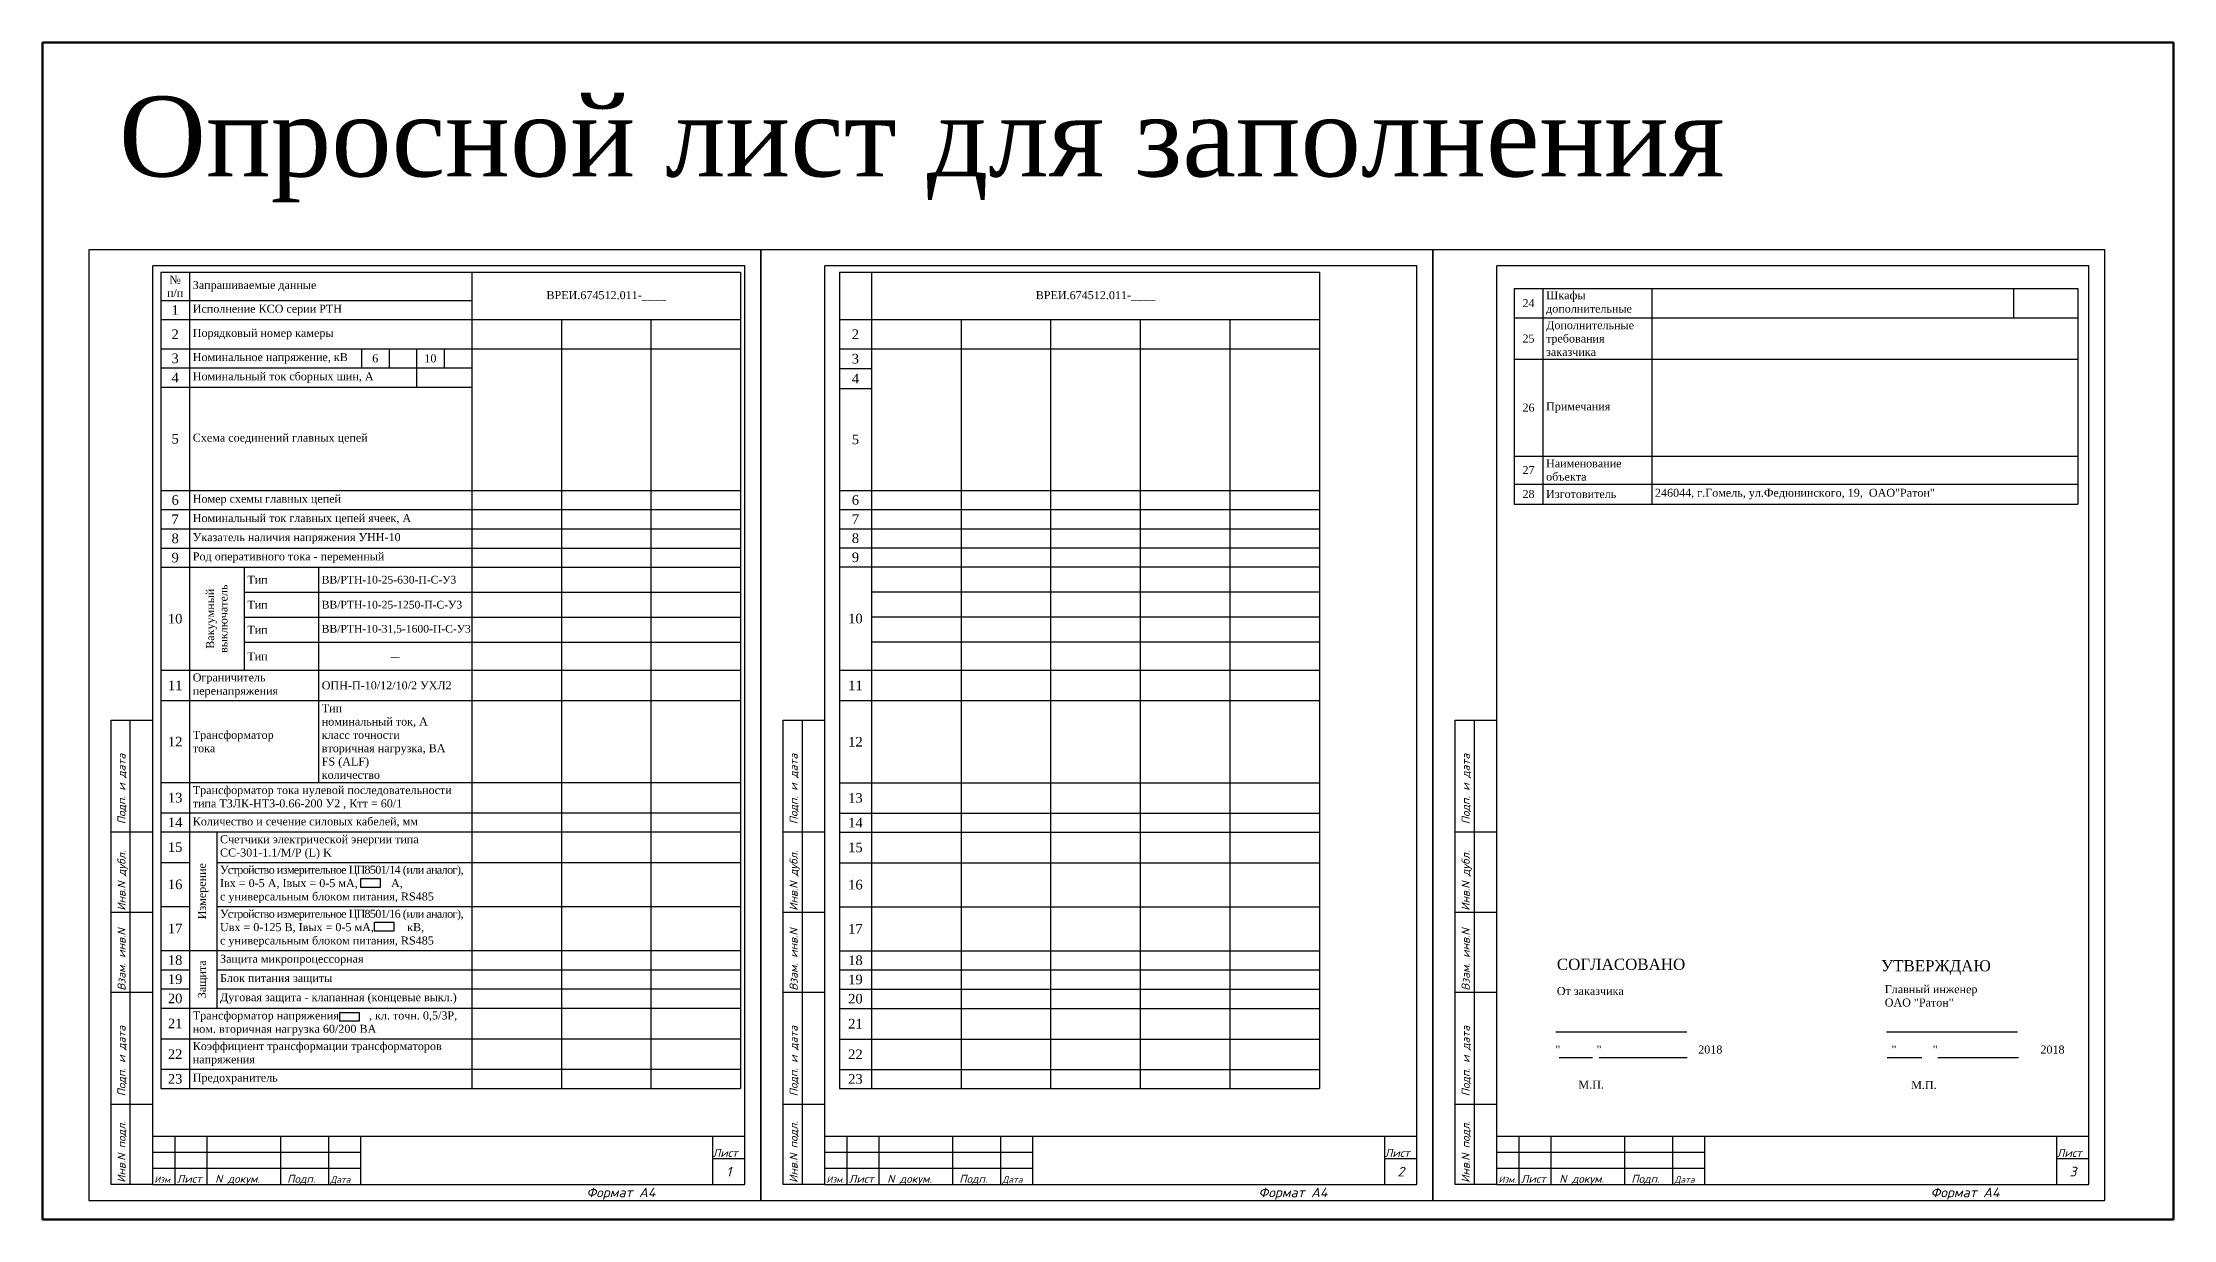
# Model space of a CAD drawing. Extents: x -115 to 1245, y -69 to 298.
# Drawn here: x -115 to 551, y -69 to 298 of the extents above; entities that cross this region are included whole.
import ezdxf
from ezdxf.enums import TextEntityAlignment as Align

# ---------------------------------------------------------------- set-up
doc = ezdxf.new("R2010")
doc.units = 0
doc.header["$MEASUREMENT"] = 0
doc.layers.get('0').update_dxf_attribs({"linetype": 'CONTINUOUS'})
doc.layers.add('1', color=7, linetype='CONTINUOUS')
doc.styles.add('ESKD1', font='simplex.shx', dxfattribs={"oblique": 15, "height": 3})
doc.styles.add('SIM', font='simplex.shx', dxfattribs={"oblique": 15})
doc.styles.get("Standard").update_dxf_attribs({"font": 'TIMES.TTF', "height": 2.5})
doc.styles.add('Бланк', font='TIMES.TTF', dxfattribs={"height": 2.5})
doc.styles.add('ОЛ', font='TIMES.TTF')

# ---------------------------------------------------------------- blocks, each defined once
blk = doc.blocks.new('*T37')
at = {"color": 0, "linetype": 'ByBlock', "lineweight": -2, "transparency": 16777216}
for p, q in [((0, 0), (150, 0)), ((0, 0), (0, -254.98)), ((10, 0), (10, -254.98)), ((150, 0), (150, -254.98)), ((0, -14.78), (150, -14.78)), ((38, -14.78), (38, -254.98)), ((66, -14.78), (66, -254.98)), ((94, -14.78), (94, -254.98)), ((122, -14.78), (122, -254.98)), ((0, -23.9), (150, -23.9)), ((0, -30.11), (10, -30.11)), ((0, -36.31), (10, -36.31)), ((0, -68.15), (150, -68.15)), ((0, -74.15), (150, -74.15)), ((0, -80.1), (150, -80.1)), ((0, -86.05), (150, -86.05)), ((0, -92.05), (150, -92.05)), ((10, -99.87), (150, -99.87)), ((10, -107.67), (150, -107.67)), ((10, -115.47), (150, -115.47)), ((0, -124.33), (150, -124.33)), ((0, -133.79), (150, -133.79)), ((0, -159.51), (150, -159.51)), ((0, -168.92), (150, -168.92)), ((0, -174.92), (150, -174.92)), ((0, -184.44), (150, -184.44)), ((0, -198.2), (150, -198.2)), ((0, -211.95), (150, -211.95)), ((0, -217.95), (150, -217.95)), ((0, -223.95), (150, -223.95)), ((0, -229.95), (150, -229.95)), ((0, -239.54), (150, -239.54)), ((0, -249.05), (150, -249.05)), ((0, -254.98), (150, -254.98))]:
    blk.add_line(p, q, dxfattribs=at)
at = {"color": 0, "transparency": 16777216, "attachment_point": 5}
for s, insert, char_height, width in [('ВРЕИ.674512.011-____', (80, -7.39), 2.5, 139.88), ('2', (5, -19.34), 3, 9.88), ('3', (5, -27.01), 3, 9.88), ('4', (5, -33.21), 3, 9.88), ('5', (5, -52.23), 3, 9.88), ('6', (5, -71.15), 3, 9.88), ('7', (5, -77.13), 3, 9.88), ('8', (5, -83.08), 3, 9.88), ('9', (5, -89.05), 3, 9.88), ('10', (5, -108.19), 3, 9.88), ('11', (5, -129.06), 3, 9.88), ('12', (5, -146.65), 3, 9.88), ('13', (5, -164.22), 3, 9.88), ('14', (5, -171.92), 3, 9.88), ('15', (5, -179.68), 3, 9.88), ('16', (5, -191.32), 3, 9.88), ('17', (5, -205.08), 3, 9.88), ('18', (5, -214.95), 3, 9.88), ('19', (5, -220.95), 3, 9.88), ('20', (5, -226.95), 3, 9.88), ('21', (5, -234.74), 3, 9.88), ('22', (5, -244.3), 3, 9.88), ('23', (5, -252.01), 3, 9.88)]:
    blk.add_mtext(s, dxfattribs=dict(at, insert=insert, char_height=char_height, width=width))
blk = doc.blocks.new('*T38')
at = {"color": 0, "linetype": 'ByBlock', "lineweight": -2, "transparency": 16777216}
for p, q in [((0, 0), (181.18, 0)), ((0, 0), (0, -254.98)), ((9, 0), (9, -254.98)), ((97.18, 0), (97.18, -254.98)), ((181.18, 0), (181.18, -254.98)), ((0, -8.78), (97.18, -8.78)), ((0, -14.78), (181.18, -14.78)), ((125.18, -14.78), (125.18, -254.98)), ((153.18, -14.78), (153.18, -254.98)), ((0, -23.9), (181.18, -23.9)), ((62.7, -23.9), (62.7, -29.9)), ((71.32, -23.9), (71.32, -29.9)), ((79.94, -23.9), (79.94, -35.9)), ((88.56, -23.9), (88.56, -29.9)), ((0, -29.9), (97.18, -29.9)), ((0, -35.9), (97.18, -35.9)), ((0, -68.15), (181.18, -68.15)), ((0, -74.15), (181.18, -74.15)), ((0, -80.15), (181.18, -80.15)), ((0, -86.15), (181.18, -86.15)), ((0, -92.15), (181.18, -92.15)), ((26.05, -92.15), (26.05, -124.33)), ((49.3, -92.15), (49.3, -159.43)), ((26.05, -99.95), (181.18, -99.95)), ((26.05, -107.75), (181.18, -107.75)), ((26.05, -115.55), (181.18, -115.55)), ((0, -124.33), (181.18, -124.33)), ((0, -133.79), (181.18, -133.79)), ((0, -159.43), (181.18, -159.43)), ((0, -168.83), (181.18, -168.83)), ((0, -174.83), (181.18, -174.83)), ((17.51, -174.83), (17.51, -229.87)), ((0, -184.35), (9, -184.35)), ((17.51, -184.35), (181.18, -184.35)), ((0, -198.11), (9, -198.11)), ((17.51, -198.11), (181.18, -198.11)), ((0, -211.87), (181.18, -211.87)), ((0, -217.87), (9, -217.87)), ((17.51, -217.87), (181.18, -217.87)), ((0, -223.87), (9, -223.87)), ((17.51, -223.87), (181.18, -223.87)), ((0, -229.87), (181.18, -229.87)), ((0, -239.46), (181.18, -239.46)), ((0, -248.98), (181.18, -248.98)), ((0, -254.98), (181.18, -254.98))]:
    blk.add_line(p, q, dxfattribs=at)
at = {"color": 0, "transparency": 16777216, "style": 'Бланк'}
for s, insert, char_height, width, attachment_point in [('№\\Pп/п', (4.5, -4.39), 2.5, 7, 5), ('Запрашиваемые данные', (10, -4.39), 2.5, 86.1832, 4), ('ВРЕИ.674512.011-____', (139.18, -7.39), 2.5, 82, 5), ('1', (4.5, -11.78), 3, 7, 5), ('Исполнение КСО серии РТН', (10, -11.78), 2.5, 86.1832, 4), ('2', (4.5, -19.34), 3, 7, 5), ('Порядковый номер камеры', (10, -19.34), 2.5, 86.1832, 4), ('3', (4.5, -26.9), 3, 7, 5), ('Номинальное напряжение, кВ', (10, -26.9), 2.5, 51.7036, 4), ('6', (67.01, -26.9), 2.5, 6.6199, 5), ('10', (84.25, -26.9), 2.5, 6.6199, 5), ('4', (4.5, -32.9), 3, 7, 5), ('Номинальный ток сборных шин, А', (10, -32.9), 2.5, 68.9434, 4), ('5', (4.5, -52.03), 3, 7, 5), ('{\\C256;Схема соединений главных цепей}', (10, -52.03), 2.5, 86.1832, 4), ('6', (4.5, -71.15), 3, 7, 5), ('{\\C256;Номер схемы главных цепей}', (10, -71.15), 2.5, 86.1832, 4), ('7', (4.5, -77.15), 3, 7, 5), ('Номинальный ток главных цепей ячеек, А', (10, -77.15), 2.5, 86.1832, 4), ('8', (4.5, -83.15), 3, 7, 5), ('Указатель наличия напряжения УНН-10', (10, -83.15), 2.5, 86.1832, 4), ('9', (4.5, -89.15), 3, 7, 5), ('{\\C256;Род оперативного тока - переменный}', (10, -89.15), 2.5, 86.1832, 4), ('Тип', (27.05, -96.05), 2.5, 21.2484, 4), ('ВВ/РТН-10-25-630-П-C-У3 ', (50.3, -96.05), 2.4, 45.8844, 4), ('Тип', (27.05, -103.85), 2.5, 21.2484, 4), ('ВВ/РТН-10-25-1250-П-C-У3 ', (50.3, -103.85), 2.4, 45.8844, 4), ('10', (4.5, -108.24), 3, 7, 5), ('Тип', (27.05, -111.65), 2.5, 21.2484, 4), ('ВВ/РТН-10-31,5-1600-П-C-У3 ', (50.3, -111.65), 2.4, 45.8844, 4), ('Тип', (27.05, -119.94), 2.5, 21.2484, 4), ('Ограничитель перенапряжения', (10, -129.06), 2.5, 38.2988, 4), ('{\\W3;-}', (73.24, -119.94), 2.4, 45.8844, 5), ('11', (4.5, -129.06), 3, 7, 5), ('\\A1;{\\C256;ОПН\\fTimes New Roman|b0|i0|c238|p18;-\\fTimes New Roman|b0|i0|c204|p18;П\\fTimes New Roman|b0|i0|c238|p18;-\\fTimes New Roman|b0|i0|c204|p18;10\\fTimes New Roman|b0|i0|c238|p18;/\\fTimes New Roman|b0|i0|c204|p18;12\\fTimes New Roman|b0|i0|c238|p18;/10/2 \\fTimes New Roman|b0|i0|c204|p18;УХЛ\\fTimes New Roman|b0|i0|c238|p18;2}', (50.3, -129.06), 2.5, 45.8844, 4), ('{\\C256;Тип    \\fTimes New Roman|b0|i0|c238|p18;\\P\\fTimes New Roman|b0|i0|c204|p18;номинальный ток, А\\Pкласс точности\\Pвторичная нагрузка\\fTimes New Roman|b0|i0|c238|p18;, \\fTimes New Roman|b0|i0|c204|p18;ВА\\PFS (ALF)\\Pколичество}', (50.3, -146.61), 2.5, 45.8844, 4), ('12', (4.5, -146.61), 3, 7, 5), ('{\\C256;Трансформатор \\Pтока }', (10, -146.61), 2.5, 38.2988, 4), ('13', (4.5, -164.13), 3, 7, 5), ('{\\C256;Трансформатор тока нулевой последовательности типа ТЗЛК-НТЗ-0.66-200 У2 , Ктт = 60/1        }', (10, -164.13), 2.5, 86.1832, 4), ('14', (4.5, -171.83), 3, 7, 5), ('Количество и сечение силовых кабелей, мм', (10, -171.83), 2.5, 86.1832, 4), ('15', (4.5, -179.59), 3, 7, 5), ('Счетчики электрической энергии типа \\P{\\C256;СС-301-1.1/М/P (L) K }', (18.51, -179.59), 2.5, 77.6757, 4), ('{\\T0.9;\\C256;Устройство измерительное ЦП\\fTimes New Roman|b0|i0|c238|p18;8501/14\\fTimes New Roman|b0|i0|c204|p18; (или аналог)\\fTimes New Roman|b0|i0|c238|p18;,\\fTimes New Roman|b0|i0|c204|p18;\\T1;\\C1; \\fTimes New Roman|b0|i0|c238|p18;\\C0;I}вх {\\fTimes New Roman|b0|i0|c238|p18;= 0-5 }А{\\fTimes New Roman|b0|i0|c238|p18;, I}вых {\\fTimes New Roman|b0|i0|c238|p18;= }0-5{\\fTimes New Roman|b0|i0|c238|p18; }мА{\\fTimes New Roman|b0|i0|c238|p18;,   }  {\\fTimes New Roman|b0|i0|c238|p18;      }А, \\Pс универсальным блоком питания{\\fTimes New Roman|b0|i0|c238|p18;, RS485} ', (18.51, -191.23), 2.5, 77.6757, 4), ('16', (4.5, -191.23), 3, 7, 5), ('{\\H1.25x;\\T0.9;\\C256;Устройство измерительное ЦП\\fTimes New Roman|b0|i0|c238|p18;8501/16\\fTimes New Roman|b0|i0|c204|p18; (или аналог),\\fTimes New Roman|b0|i0|c238|p18;\\T1; \\C0; U\\fTimes New Roman|b0|i0|c204|p18;вх \\fTimes New Roman|b0|i0|c238|p18;= 0-125 \\fTimes New Roman|b0|i0|c204|p18;В\\fTimes New Roman|b0|i0|c238|p18;, I\\fTimes New Roman|b0|i0|c204|p18;вых \\fTimes New Roman|b0|i0|c238|p18;= \\fTimes New Roman|b0|i0|c204|p18;0-5\\fTimes New Roman|b0|i0|c238|p18; \\fTimes New Roman|b0|i0|c204|p18;мА\\fTimes New Roman|b0|i0|c238|p18;,           \\fTimes New Roman|b0|i0|c204|p18;кВ\\fTimes New Roman|b0|i0|c238|p18;, \\fTimes New Roman|b0|i0|c204|p18;\\Pс универсальным блоком питания\\fTimes New Roman|b0|i0|c238|p18;, RS485} ', (18.51, -204.99), 2, 77.6757, 4), ('17', (4.5, -204.99), 3, 7, 5), ('18', (4.5, -214.87), 3, 7, 5), ('19', (4.5, -220.87), 3, 7, 5), ('Блок питания защиты', (18.51, -220.87), 2.5, 77.6757, 4), ('Защита микропроцессорная ', (18.51, -214.87), 2.5, 77.6757, 4), ('20', (4.5, -226.87), 3, 7, 5), ('Дуговая защита{\\C256; - клапанная (концевые выкл.)}', (18.51, -226.87), 2.5, 77.6757, 4), ('\\A1;Трансформатор напряжения          , кл. точн. 0,5/3Р, ном. вторичная нагрузка 60/200 ВА ', (10, -234.66), 2.5, 86.1832, 4), ('21', (4.5, -234.66), 3, 7, 5), ('22', (4.5, -244.22), 3, 7, 5), ('{\\C256;Коэффициент трансформации трансформаторов напряжения        }', (10, -244.22), 2.5, 86.1832, 4), ('23', (4.5, -251.98), 3, 7, 5), ('{\\C256;Предохранитель}', (10, -251.98), 2.5, 86.1832, 4)]:
    blk.add_mtext(s, dxfattribs=dict(at, insert=insert, char_height=char_height, width=width, attachment_point=attachment_point))
at = {"color": 0, "transparency": 16777216, "char_height": 2.5, "attachment_point": 5, "rotation": 90, "style": 'Бланк'}
for s, insert, width in [('{\\C256;Вакуумный\\Pвыключатель}', (17.53, -108.24), 30.1802), ('{\\C256;Измерение}', (13.25, -193.35), 35.0316), ('{\\C256;Защита}', (13.25, -220.87), 16)]:
    blk.add_mtext(s, dxfattribs=dict(at, insert=insert, width=width))
blk = doc.blocks.new('*U9')
at = {"linetype": 'Continuous'}
blk.add_line((0, 0), (0, -297), dxfattribs=at)
at = {"layer": '1', "color": 0}
for p, q in [((210, 0), (0, 0)), ((210, -297), (210, 0)), ((20, -292), (20, -5)), ((205, -5), (20, -5)), ((205, -292), (205, -5)), ((7, -292), (7, -147)), ((7, -147), (20, -147)), ((13, -292), (13, -147)), ((20, -182), (7, -182)), ((20, -207), (7, -207)), ((20, -232), (7, -232)), ((20, -267), (7, -267)), ((205, -277), (20, -277)), ((27, -292), (27, -277)), ((37, -292), (37, -277)), ((60, -292), (60, -277)), ((75, -292), (75, -277)), ((85, -292), (85, -277)), ((195, -292), (195, -277)), ((85, -282), (20, -282)), ((205, -284), (195, -284)), ((20, -292), (7, -292)), ((85, -287), (20, -287)), ((20, -292), (205, -292)), ((0, -297), (210, -297))]:
    blk.add_line(p, q, dxfattribs=at)
at = {"style": 'ОЛ', "flags": 2}
for tag, height, p in [('НОМЕР', 3, (140, -281.62)), ('ОБЪЕКТ', 2, (140, -287.4))]:
    blk.add_attdef(tag, text='', height=height, dxfattribs=at).set_placement(p, align=Align.MIDDLE_CENTER)
at = {"style": 'ESKD1', "oblique": 15}
blk.add_attdef('ЛИСТ', text='', height=3, dxfattribs=at).set_placement((200, -288), align=Align.MIDDLE_CENTER)
at = {"layer": '1', "color": 0, "style": 'SIM', "oblique": 15}
for s, p in [('Подп. и дата', (11.5, -179.5)), ('Инв.N дубл.', (11.5, -206.5)), ('Взам. инв.N', (11.5, -231.5)), ('Подп. и дата', (11.5, -264.5)), ('Инв.N подл.', (11.5, -291.5))]:
    blk.add_text(s, height=2.5, rotation=90, dxfattribs=at).set_placement(p)
for s, height, p in [('Лист', 2.5, (194.97, -283.41)), ('Изм.', 2, (20.5, -291.5)), ('Лист', 2.5, (27.5, -291.5)), ('N докум.', 2.5, (39.5, -291.5)), ('Подп.', 2.5, (62, -291.5)), ('Дата', 2, (75.5, -291.5)), ('Формат А4', 3, (155.5, -296))]:
    blk.add_text(s, height=height, dxfattribs=at).set_placement(p)
blk = doc.blocks.new('*T39')
at = {"color": 0, "linetype": 'ByBlock', "lineweight": -2, "transparency": 16777216}
for p, q in [((0, 0), (176.19, 0)), ((0, 0), (0, -22.13)), ((9, 0), (9, -22.13)), ((43, 0), (43, -22.13)), ((156, 0), (156, -9.19)), ((176.19, 0), (176.19, -22.13)), ((0, -9.19), (176.19, -9.19)), ((0, -22.13), (176.19, -22.13))]:
    blk.add_line(p, q, dxfattribs=at)
at = {"color": 0, "transparency": 16777216, "char_height": 2.5, "style": 'Бланк'}
for s, insert, width, attachment_point in [('24', (4.5, -4.59), 7, 5), ('Шкафы дополнительные', (10, -4.59), 32, 4), ('Дополнительные требования заказчика', (10, -15.66), 32, 4), ('25', (4.5, -15.66), 7, 5)]:
    blk.add_mtext(s, dxfattribs=dict(at, insert=insert, width=width, attachment_point=attachment_point))
blk = doc.blocks.new('*T40')
at = {"color": 0, "linetype": 'ByBlock', "lineweight": -2, "transparency": 16777216}
for p, q in [((0, 0), (176.19, 0)), ((0, 0), (0, -45.22)), ((9, 0), (9, -45.22)), ((43, 0), (43, -45.22)), ((176.19, 0), (176.19, -45.22)), ((0, -30.21), (176.19, -30.21)), ((0, -38.99), (176.19, -38.99)), ((0, -45.22), (176.19, -45.22))]:
    blk.add_line(p, q, dxfattribs=at)
at = {"color": 0, "transparency": 16777216, "char_height": 2.5, "style": 'Бланк'}
for s, insert, width, attachment_point in [('26', (4.5, -15.11), 7, 5), ('Примечания', (10, -15.11), 32, 4), ('Наименование объекта', (10, -34.6), 32, 4), ('27', (4.5, -34.6), 7, 5), ('28', (4.5, -42.1), 7, 5), ('Изготовитель', (10, -42.1), 32, 4), ('{\\fTimes New Roman Cyr|b0|i0|c204|p18;\\C256;246044, г.Гомель, ул.Федюнинского, 19,  ОАО"Ратон"}', (44, -42.1), 131.1867, 4)]:
    blk.add_mtext(s, dxfattribs=dict(at, insert=insert, width=width, attachment_point=attachment_point))

msp = doc.modelspace()

# ---------------------------------------------------------------- linework, layer by layer
for p, q in [((357.79, -10.67), (398.8, -10.67)), ((461.14, -10.67), (502.14, -10.67)), ((369.32, -18.86), (358.83, -18.86)), ((398.91, -18.86), (371.4, -18.86)), ((472.15, -18.86), (461.36, -18.86)), ((502.4, -18.86), (477.16, -18.86))]:
    msp.add_line(p, q)
at = {"color": 4, "lineweight": 50}
msp.add_lwpolyline([(-114.99, 298.32), (550.8, 298.32), (550.8, -69.29), (-114.99, -69.29)], close=True, dxfattribs=at)
for points in [[(-15.57, 37.19), (-9.54, 37.19), (-9.54, 34.43), (-15.57, 34.43)], [(-11.29, 23.52), (-5.26, 23.52), (-5.26, 20.75), (-11.29, 20.75)], [(-22.08, -4.64), (-16.05, -4.64), (-16.05, -7.4), (-22.08, -7.4)]]:
    msp.add_lwpolyline(points, close=True)

# ---------------------------------------------------------------- block references
ref = msp.add_blockref('*U9', (-100.58, 233.63))
ref.add_attrib('ЛИСТ', '1', dxfattribs={"height": 3, "style": 'ESKD1', "oblique": 15}).set_placement((99.42, -54.37), align=Align.MIDDLE_CENTER)
ref = msp.add_blockref('*U9', (109.42, 233.63))
ref.add_attrib('ЛИСТ', '2', dxfattribs={"height": 3, "style": 'ESKD1', "oblique": 15}).set_placement((309.42, -54.37), align=Align.MIDDLE_CENTER)
ref = msp.add_blockref('*U9', (319.42, 233.63))
ref.add_attrib('ЛИСТ', '3', dxfattribs={"height": 3, "style": 'ESKD1', "oblique": 15}).set_placement((519.42, -54.37), align=Align.MIDDLE_CENTER)
for name, p in [('*T38', (-78.07, 226.58)), ('*T37', (133.99, 226.58)), ('*T39', (344.8, 221.53)), ('*T40', (344.8, 199.39))]:
    msp.add_blockref(name, p)

# ---------------------------------------------------------------- texts
at = {"color": 1, "insert": (-91.16, 281.51), "char_height": 25, "width": 648.2247, "attachment_point": 1, "style": 'Бланк'}
msp.add_mtext('Опросной лист для заполнения', dxfattribs=at)
at = {"attachment_point": 1}
for s, insert, char_height, width in [('СОГЛАСОВАНО', (358.15, 12.16), 3.5, 50.2832), ('{\\fTimes New Roman|b0|i0|c204|p18;УТВЕРЖДАЮ}', (459.49, 11.69), 3.5, 50.2832), ('{\\fTimes New Roman|b0|i0|c204|p18;От заказчика}', (358.15, 3.31), 2.5, 50.2832), ('Главный инженер \\PОАО "Ратон"', (460.61, 3.88), 2.5, 69.3767), ('"            "                                2018                                                        "            "                                  2018', (357.71, -14.98), 2.5, 172.7295), ('{\\fTimes New Roman|b0|i0|c204|p18;М.П.}', (364.9, -25.94), 2.5, 12.0026), ('{\\fTimes New Roman|b0|i0|c204|p18;М.П.}', (468.86, -26.05), 2.5, 12.0026)]:
    msp.add_mtext(s, dxfattribs=dict(at, insert=insert, char_height=char_height, width=width))

doc.saveas('drawing.dxf')
